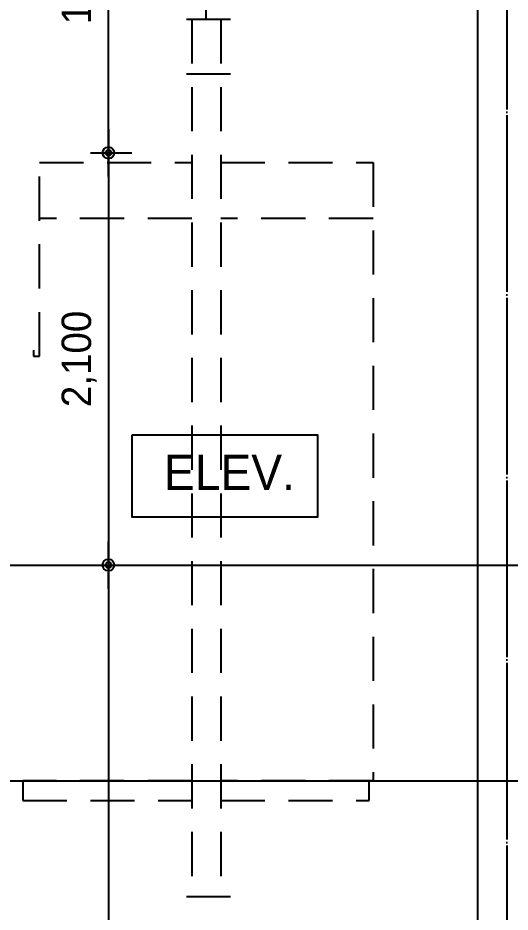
# Model space of a CAD drawing. Header units: millimetres. Extents: x 11948722 to 13111668, y -10771712 to -10232988.
# Drawn here: x 11970381 to 11972889, y -10567717 to -10563161 of the extents above; entities that cross this region are included whole.
import ezdxf
from ezdxf.enums import TextEntityAlignment as Align

# ---------------------------------------------------------------- set-up
doc = ezdxf.new("R2010")
doc.units = ezdxf.units.MM
doc.header["$LTSCALE"] = 150
doc.header["$MEASUREMENT"] = 0
doc.linetypes.add('CEN', pattern=[6.2, 6, -0.1, 0, -0.1])
doc.linetypes.add('HID', pattern=[2.3, 1.5, -0.8])
doc.layers.get('0').update_dxf_attribs({"linetype": 'CONTINUOUS'})
doc.layers.get('Defpoints').update_dxf_attribs({"color": 117, "linetype": 'CONTINUOUS'})
for name, color, linetype in [('A-중심선', 10, 'CEN'), ('CON-C', 2, 'CONTINUOUS'), ('elev', 8, 'HID'), ('Xref-계단단면도$0$3 dim0', 7, 'CONTINUOUS'), ('Xref-계단단면도$0$TEX', 3, 'CONTINUOUS'), ('Xref-계단단면도$0$TEX-SYM', 3, 'CONTINUOUS')]:
    doc.layers.add(name, color=color, linetype=linetype)
doc.styles.add('Xref-계단단면도$0$나눔고딕 Se', font='')
doc.styles.add('Xref-계단단면도$0$돋움', font='')
doc.styles.get('Xref-계단단면도$0$나눔고딕 Se').set_extended_font_data('Dotum')
doc.styles.get('Xref-계단단면도$0$돋움').set_extended_font_data('Dotum')
doc.dimstyles.new('Xref-계단단면도$0$A1-100', dxfattribs={"dimtxt": 3, "dimasz": 1, "dimexe": 2, "dimexo": 2, "dimgap": 1, "dimtad": 1, "dimdec": 0, "dimzin": 12, "dimdsep": 46, "dimlunit": 6, "dimtxsty": 'Xref-계단단면도$0$나눔고딕 Se', "dimblk1": 'Xref-계단단면도$0$DIMDOT', "dimblk2": 'Xref-계단단면도$0$DIMDOT', "dimsah": 1, "dimcen": -1, "dimdle": 2, "dimclrd": 256, "dimclre": 256, "dimclrt": 3, "dimadec": 0, "dimazin": 0, "dimtfac": 1, "dimtdec": 0, "dimtix": 1, "dimtmove": 2, "dimatfit": 3, "dimldrblk": 'Xref-계단단면도$0$DIMDOT', "dimfxl": 1, "dimtvp": 1, "dimtolj": 1, "dimtzin": 12, "dimlwd": -1, "dimlwe": -1, "dimarcsym": 0})

# ---------------------------------------------------------------- blocks, each defined once
blk = doc.blocks.new('Xref-계단단면도$0$DIMDOT')
at = {"color": 0}
blk.add_line((-2, 0), (2, 0), dxfattribs=at)
for radius in [0.5, 0.25]:
    blk.add_circle((0, 0), radius, dxfattribs=at)
blk = doc.blocks.new('*D3586')
at = {"layer": 'Defpoints', "color": 0, "lineweight": -3, "ltscale": 1200}
for p in [(11970631.4, -10563848.2), (11970631.4, -10565948.2), (11970842.5, -10565948.2)]:
    blk.add_point(p, dxfattribs=at)
at = {"layer": 'Xref-계단단면도$0$3 dim0'}
for p, q in [((11970751.4, -10563848.2), (11970962.5, -10563848.2)), ((11970842.5, -10563908.2), (11970842.5, -10565888.2)), ((11970751.4, -10565948.2), (11970962.5, -10565948.2))]:
    blk.add_line(p, q, dxfattribs=at)
at = {"layer": 'Xref-계단단면도$0$3 dim0', "ltscale": 1200, "xscale": 60, "yscale": 60, "zscale": 60}
for p, rotation in [((11970842.5, -10563848.2), 90), ((11970842.5, -10565948.2), 270)]:
    blk.add_blockref('Xref-계단단면도$0$DIMDOT', p, dxfattribs=dict(at, rotation=rotation))
at = {"layer": 'Xref-계단단면도$0$3 dim0', "color": 3, "ltscale": 1200, "insert": (11970692.9, -10564898.2), "char_height": 150, "attachment_point": 5, "rotation": 90, "style": 'Xref-계단단면도$0$나눔고딕 Se'}
blk.add_mtext('\\A1;2,100', dxfattribs=at)
blk = doc.blocks.new('*D3587')
at = {"layer": 'Defpoints', "color": 0, "lineweight": -3, "ltscale": 1200}
for p in [(11970631.4, -10562048.2), (11970842.5, -10562048.2), (11970631.4, -10563848.2)]:
    blk.add_point(p, dxfattribs=at)
at = {"layer": 'Xref-계단단면도$0$3 dim0'}
for p, q in [((11970751.4, -10562048.2), (11970962.5, -10562048.2)), ((11970842.5, -10563788.2), (11970842.5, -10562108.2)), ((11970751.4, -10563848.2), (11970962.5, -10563848.2))]:
    blk.add_line(p, q, dxfattribs=at)
at = {"layer": 'Xref-계단단면도$0$3 dim0', "ltscale": 1200, "xscale": 60, "yscale": 60, "zscale": 60}
for p, rotation in [((11970842.5, -10562048.2), 90), ((11970842.5, -10563848.2), 270)]:
    blk.add_blockref('Xref-계단단면도$0$DIMDOT', p, dxfattribs=dict(at, rotation=rotation))
at = {"layer": 'Xref-계단단면도$0$3 dim0', "color": 3, "ltscale": 1200, "insert": (11970692.9, -10562948.2), "char_height": 150, "attachment_point": 5, "rotation": 90, "style": 'Xref-계단단면도$0$나눔고딕 Se'}
blk.add_mtext('\\A1;1,800', dxfattribs=at)
blk = doc.blocks.new('*D3593')
at = {"layer": 'Defpoints', "color": 0, "lineweight": -3, "ltscale": 1200}
for p in [(11970631.4, -10565948.2), (11970631.4, -10571248.2), (11970842.5, -10571248.2)]:
    blk.add_point(p, dxfattribs=at)
at = {"layer": 'Xref-계단단면도$0$3 dim0'}
for p, q in [((11970751.4, -10565948.2), (11970962.5, -10565948.2)), ((11970842.5, -10566008.2), (11970842.5, -10571188.2)), ((11970751.4, -10571248.2), (11970962.5, -10571248.2))]:
    blk.add_line(p, q, dxfattribs=at)
at = {"layer": 'Xref-계단단면도$0$3 dim0', "ltscale": 1200, "xscale": 60, "yscale": 60, "zscale": 60}
for p, rotation in [((11970842.5, -10565948.2), 90), ((11970842.5, -10571248.2), 270)]:
    blk.add_blockref('Xref-계단단면도$0$DIMDOT', p, dxfattribs=dict(at, rotation=rotation))
at = {"layer": 'Xref-계단단면도$0$3 dim0', "color": 3, "ltscale": 1200, "insert": (11970692.9, -10568598.2), "char_height": 150, "attachment_point": 5, "rotation": 90, "style": 'Xref-계단단면도$0$나눔고딕 Se'}
blk.add_mtext('\\A1;5,300', dxfattribs=at)

msp = doc.modelspace()

# ---------------------------------------------------------------- linework, layer by layer
at = {"layer": 'A-중심선'}
msp.add_line((11972873, -10529243), (11972873, -10580229.2), dxfattribs=at)
at = {"layer": 'A-중심선', "linetype": 'ByBlock', "ltscale": 0.5}
for p, q in [((11963677.7, -10565948.2), (11981303.7, -10565948.2)), ((11963677.7, -10567048.2), (11981303.7, -10567048.2))]:
    msp.add_line(p, q, dxfattribs=at)
at = {"layer": 'CON-C'}
msp.add_line((11972723, -10531398.2), (11972723, -10578648.2), dxfattribs=at)
at = {"layer": 'elev'}
for p, q in [((11971464.5, -10563168.2), (11971217.5, -10563168.2)), ((11971267.5, -10563168.2), (11971267.5, -10567638.2)), ((11971414.5, -10563168.2), (11971414.5, -10567638.2)), ((11971464.5, -10563448.2), (11971217.5, -10563448.2)), ((11971267.5, -10564183.2), (11970491, -10564183.2)), ((11972191, -10564183.2), (11971414.5, -10564183.2)), ((11971464.5, -10567638.2), (11971217.5, -10567638.2))]:
    msp.add_line(p, q, dxfattribs=at)
at = {"layer": 'elev', "linetype": 'HID', "ltscale": 0.5}
msp.add_lwpolyline([(11971341, -10563168.2), (11971341, -10532741.4)], dxfattribs=at)
at = {"layer": 'elev'}
for points in [[(11970461, -10564854.2), (11970461, -10564884.2), (11970491, -10564884.2), (11970491, -10563898.2), (11971267.5, -10563898.2)], [(11971414.5, -10563898.2), (11972191, -10563898.2), (11972191, -10567048.2), (11971414.5, -10567048.2)], [(11971267.5, -10567048.2), (11970406, -10567048.2), (11970406, -10567148.2), (11971267.5, -10567148.2)], [(11971414.5, -10567148.2), (11972171, -10567148.2), (11972171, -10567048.2)]]:
    msp.add_lwpolyline(points, dxfattribs=at)
at = {"layer": 'Xref-계단단면도$0$TEX-SYM'}
msp.add_lwpolyline([(11970963, -10565284.1), (11971907.4, -10565284.1), (11971907.4, -10565704.1), (11970963, -10565704.1)], close=True, dxfattribs=at)

# ---------------------------------------------------------------- texts
at = {"layer": 'Xref-계단단면도$0$TEX', "style": 'Xref-계단단면도$0$돋움'}
msp.add_text('ELEV.', height=180, dxfattribs=at).set_placement((11971125.3, -10565476), align=Align.MIDDLE_LEFT)

# ---------------------------------------------------------------- dimensions: what is measured, and where the dimension line sits
at = {"layer": 'Xref-계단단면도$0$3 dim0'}
for base, p1, p2, angle, picture, middle in [((11970842.5, -10562048.2), (11970631.4, -10563848.2), (11970631.4, -10562048.2), 90, '*D3587', (11970692.9, -10562948.2)), ((11970842.5, -10565948.2), (11970631.4, -10563848.2), (11970631.4, -10565948.2), 270, '*D3586', (11970692.9, -10564898.2)), ((11970842.5, -10571248.2), (11970631.4, -10565948.2), (11970631.4, -10571248.2), 270, '*D3593', (11970692.9, -10568598.2))]:
    dim = msp.add_linear_dim(base=base, p1=p1, p2=p2, angle=angle, dimstyle='Xref-계단단면도$0$A1-100', override={"dimscale": 60, "dimtxt": 2.5}, dxfattribs=at)
    dim.commit()
    dim.dimension.update_dxf_attribs({"geometry": picture, "text_midpoint": middle})

doc.saveas('drawing.dxf')
